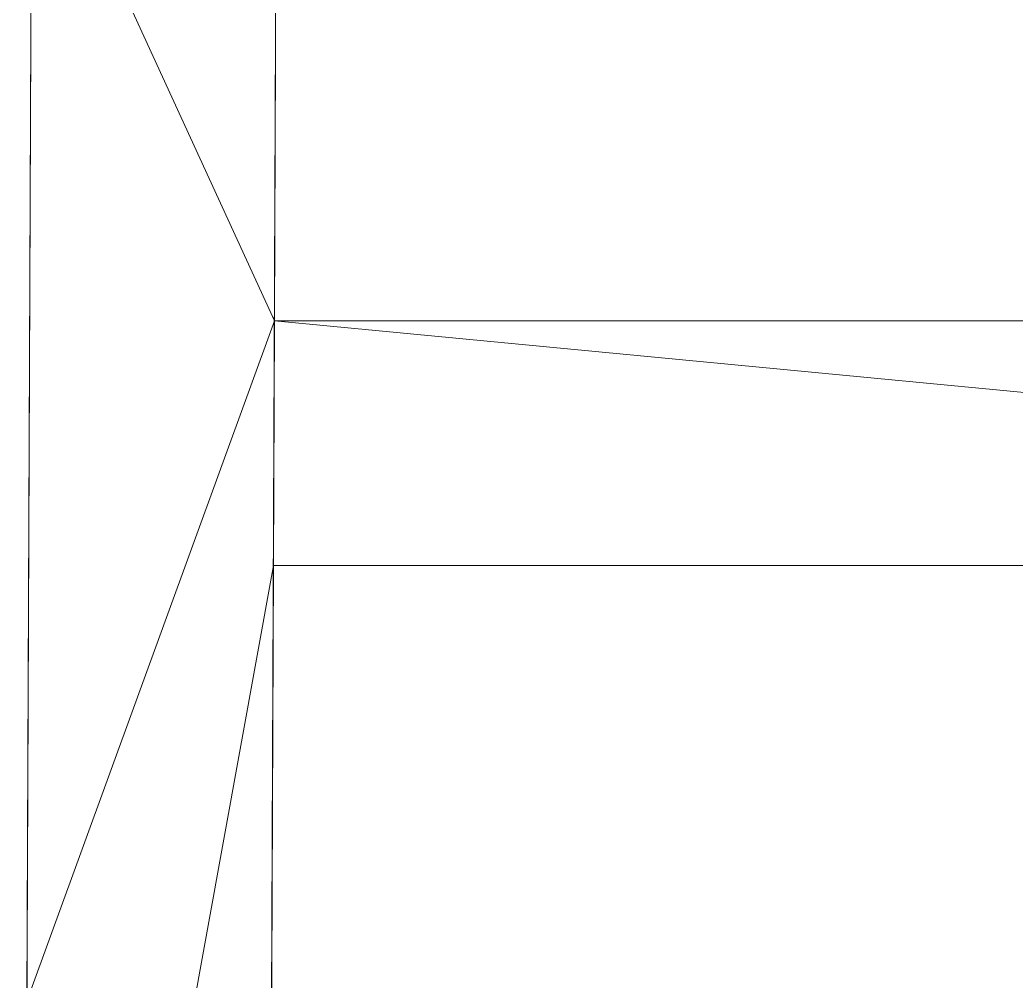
# Model space of a CAD drawing. Header units: millimetres. Extents: x 11098 to 33953, y -10594 to 3707.
# Drawn here: x 26407 to 28280, y -1864 to -56 of the extents above; entities that cross this region are included whole.
import ezdxf

# ---------------------------------------------------------------- set-up
doc = ezdxf.new("R2010")
doc.units = ezdxf.units.MM
doc.layers.add('A-WALL', color=113, linetype='Continuous', lineweight=9)

msp = doc.modelspace()

# ---------------------------------------------------------------- meshes
at = {"layer": 'A-WALL'}
mesh = msp.add_polyface(dxfattribs=at)
corners = [(26411, -4137), (26871, -4137), (26867.2, -5068.2), (26407.2, -5068.2), (26873, -3677), (26413, -3677), (26416.7, -2786.9), (26876.7, -2788.8), (26441.7, 3236.2), (26901.7, 3236.8), (26891.7, 833.2), (26431.7, 833.2), (26880.3, -1903.8), (26420.3, -1901.9), (26429.8, 373.2), (26889.8, 373.2), (26885.7, -622), (26883.8, -1082)]
mesh.append_faces([[corners[k] for k in face] for face in [(0, 1, 2, 3), (6, 7, 4, 5), (8, 9, 10, 11)]])
mesh.append_faces([[corners[k] for k in face] for face in [(14, 15, 16, 13), (17, 12, 13, 16)]], dxfattribs={"vtx2": -1})
mesh = msp.add_polyface(dxfattribs=at)
corners = [(26867.2, -5068.2, 4000), (26871, -4137, 4000), (26411, -4137, 4000), (26407.2, -5068.2, 4000), (26413, -3677, 4000), (26873, -3677, 4000), (26883.8, -1082, 4000), (26885.7, -622, 4000), (26889.8, 373.2, 4000), (26429.8, 373.2, 4000), (26901.7, 3236.8, 4000), (26441.7, 3236.2, 4000), (26431.7, 833.2, 4000), (26891.7, 833.2, 4000)]
mesh.append_faces([[corners[k] for k in face] for face in [(0, 1, 2, 3), (13, 10, 11, 12)]])
mesh.append_faces([[corners[k] for k in face] for face in [(6, 4, 5)]], dxfattribs={"vtx0": -1})
mesh.append_faces([[corners[k] for k in face] for face in [(9, 4, 6, 7)]], dxfattribs={"vtx1": -1, "vtx3": -1})
mesh.append_faces([[corners[k] for k in face] for face in [(7, 8, 9)]], dxfattribs={"vtx2": -1})
mesh = msp.add_polyface(dxfattribs=at)
corners = [(26407.2, -5068.2, 4000), (26411, -4137, 4000), (26411, -4137), (26407.2, -5068.2), (26413, -3677), (26413, -3677, 4000), (26429.8, 373.2, 4000), (26429.8, 373.2), (26420.3, -1901.9), (26420.3, -1901.9, 2135), (26416.7, -2786.9, 2135), (26416.7, -2786.9), (26441.7, 3236.2, 4000), (26441.7, 3236.2), (26431.7, 833.2), (26431.7, 833.2, 4000)]
mesh.append_faces([[corners[k] for k in face] for face in [(1, 2, 3, 0), (12, 13, 14, 15)]])
mesh.append_faces([[corners[k] for k in face] for face in [(10, 5, 9)]], dxfattribs={"vtx0": -1, "vtx1": -1})
mesh.append_faces([[corners[k] for k in face] for face in [(9, 5, 6, 7)]], dxfattribs={"vtx0": -1, "vtx3": -1})
mesh.append_faces([[corners[k] for k in face] for face in [(7, 8, 9)]], dxfattribs={"vtx2": -1})
mesh.append_faces([[corners[k] for k in face] for face in [(10, 11, 4, 5)]], dxfattribs={"vtx3": -1})
mesh = msp.add_polyface(dxfattribs=at)
corners = [(26871, -4137, 4000), (26867.2, -5068.2, 4000), (26867.2, -5068.2), (26871, -4137), (26873, -3677, 4000), (26873, -3677), (26876.7, -2788.8), (26876.7, -2788.8, 2135), (26880.3, -1903.8, 2135), (26880.3, -1903.8), (26883.8, -1082), (26885.7, -622), (26889.8, 373.2), (26889.8, 373.2, 4000), (26885.7, -622, 4000), (26883.8, -1082, 4000), (26901.7, 3236.8), (26901.7, 3236.8, 4000), (26891.7, 833.2, 4000), (26891.7, 833.2)]
mesh.append_faces([[corners[k] for k in face] for face in [(1, 2, 3, 0), (17, 18, 19, 16)]])
mesh.append_faces([[corners[k] for k in face] for face in [(12, 13, 8, 11), (14, 15, 8, 13)]], dxfattribs={"vtx1": -1, "vtx2": -1})
mesh.append_faces([[corners[k] for k in face] for face in [(15, 4, 7, 8)]], dxfattribs={"vtx1": -1, "vtx3": -1})
mesh.append_faces([[corners[k] for k in face] for face in [(5, 6, 7, 4)]], dxfattribs={"vtx2": -1})
mesh.append_faces([[corners[k] for k in face] for face in [(8, 9, 10, 11)]], dxfattribs={"vtx3": -1})
mesh = msp.add_polyface(dxfattribs=at)
corners = [(26883.8, -1082), (26885.7, -622), (32068, -622), (32068, -1082), (31698.2, -1082), (33493.1, -622), (33493.1, -1082), (32953, -1082), (32953, -622)]
mesh.append_faces([[corners[k] for k in face] for face in [(6, 7, 8, 5)]])
mesh.append_faces([[corners[k] for k in face] for face in [(4, 2, 3)]], dxfattribs={"vtx0": -1})
mesh.append_faces([[corners[k] for k in face] for face in [(1, 2, 4, 0)]], dxfattribs={"vtx1": -1})
mesh = msp.add_polyface(dxfattribs=at)
corners = [(26883.8, -1082, 4000), (31698.2, -1082, 4000), (32158.2, -1082, 4000), (33493.1, -1082, 4000), (33493.1, -622, 4000), (26885.7, -622, 4000)]
mesh.append_faces([[corners[k] for k in face] for face in [(1, 5, 0)]], dxfattribs={"vtx0": -1})
mesh.append_faces([[corners[k] for k in face] for face in [(4, 5, 1, 2)]], dxfattribs={"vtx1": -1, "vtx3": -1})
mesh.append_faces([[corners[k] for k in face] for face in [(2, 3, 4)]], dxfattribs={"vtx2": -1})
mesh = msp.add_polyface(dxfattribs=at)
corners = [(26883.8, -1082), (26883.8, -1082, 4000), (26885.7, -622, 4000), (26885.7, -622)]
mesh.append_faces([[corners[k] for k in face] for face in [(3, 0, 1, 2)]])
mesh = msp.add_polyface(dxfattribs=at)
corners = [(26885.7, -622, 4000), (33493.1, -622, 4000), (33493.1, -622), (32953, -622), (32953, -622, 2135), (32068, -622, 2135), (32068, -622), (26885.7, -622)]
mesh.append_faces([[corners[k] for k in face] for face in [(1, 4, 5, 0)]], dxfattribs={"vtx0": -1, "vtx2": -1})
mesh.append_faces([[corners[k] for k in face] for face in [(2, 3, 4, 1)]], dxfattribs={"vtx2": -1})
mesh.append_faces([[corners[k] for k in face] for face in [(5, 6, 7, 0)]], dxfattribs={"vtx3": -1})
mesh = msp.add_polyface(dxfattribs=at)
corners = [(33493.1, -1082, 4000), (32158.2, -1082, 4000), (31698.2, -1082, 4000), (26883.8, -1082, 4000), (26883.8, -1082), (31698.2, -1082), (32068, -1082), (32068, -1082, 2135), (32953, -1082, 2135), (32953, -1082), (33493.1, -1082)]
mesh.append_faces([[corners[k] for k in face] for face in [(7, 4, 5, 6)]], dxfattribs={"vtx0": -1})
mesh.append_faces([[corners[k] for k in face] for face in [(8, 0, 1, 7), (7, 1, 2)]], dxfattribs={"vtx0": -1, "vtx2": -1})
mesh.append_faces([[corners[k] for k in face] for face in [(7, 2, 3, 4)]], dxfattribs={"vtx0": -1, "vtx3": -1})
mesh.append_faces([[corners[k] for k in face] for face in [(8, 9, 10, 0)]], dxfattribs={"vtx3": -1})

doc.saveas('drawing.dxf')
